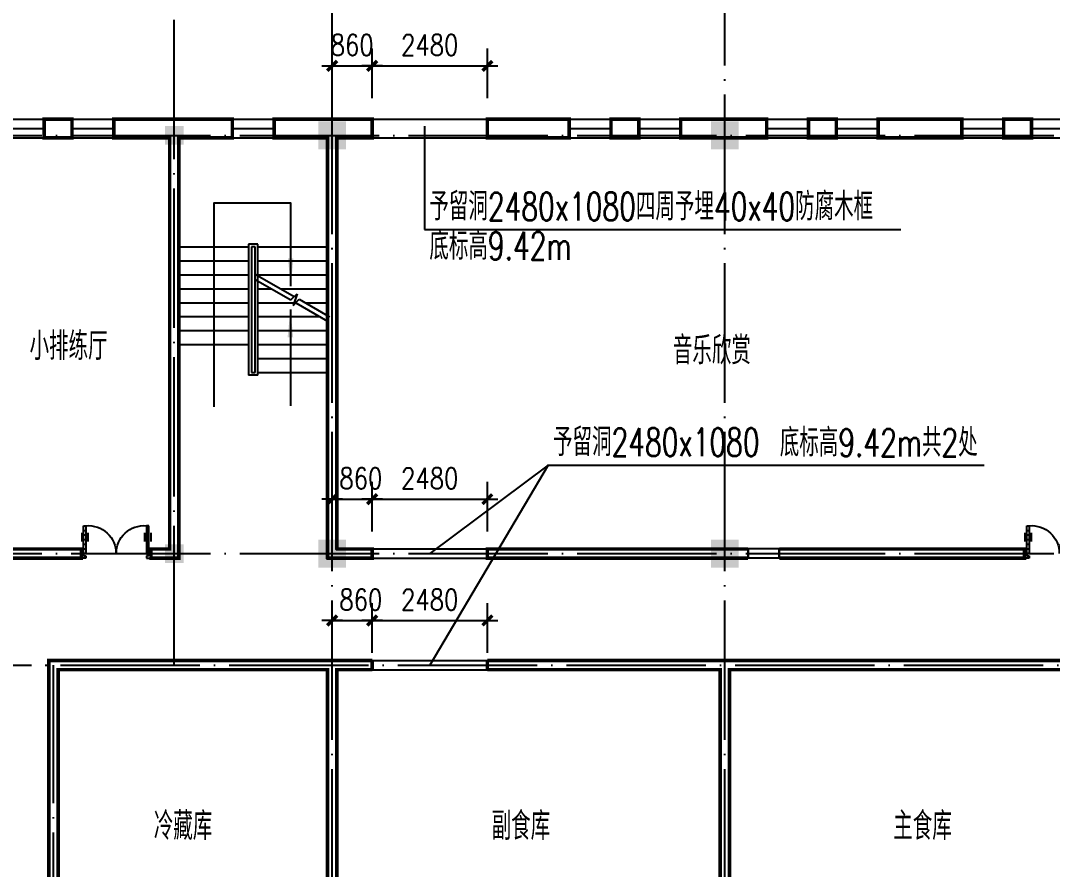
# Model space of a CAD drawing. Extents: x -55219 to 470149, y 494712 to 780039.
# Drawn here: x 120154 to 142360, y 752294 to 770561 of the extents above; entities that cross this region are included whole.
import ezdxf
from ezdxf.enums import TextEntityAlignment as Align

# ---------------------------------------------------------------- set-up
doc = ezdxf.new("R2010")
doc.units = 0
doc.header["$LTSCALE"] = 1500
doc.header["$MEASUREMENT"] = 0
doc.linetypes.add('DOTE', pattern=[2.42, 2, -0.2, 0.02, -0.2])
doc.layers.get('0').update_dxf_attribs({"linetype": 'CONTINUOUS'})
doc.layers.get('DEFPOINTS').update_dxf_attribs({"linetype": 'CONTINUOUS'})
for name, color, linetype in [('COLUMN', 7, 'CONTINUOUS'), ('DOTE', 1, 'DOTE'), ('LVTRY', 6, 'CONTINUOUS'), ('PUB_DIM', 3, 'CONTINUOUS'), ('PUB_TEXT', 7, 'CONTINUOUS'), ('PUB_WALL', 255, 'CONTINUOUS'), ('STAIR', 2, 'CONTINUOUS'), ('WALL', 255, 'CONTINUOUS'), ('WINDOW', 2, 'CONTINUOUS'), ('WINDOW_TEXT', 7, 'CONTINUOUS')]:
    doc.layers.add(name, color=color, linetype=linetype)
doc.styles.add('_HZTXT', font='txt.shx', dxfattribs={"width": 0.8, "bigfont": 'hztxt.shx'})
doc.styles.add('DIM_FONT', font='SIMPLEX.shx', dxfattribs={"width": 0.8})
doc.styles.add('SIMPLEX', font='SIMPLEX.SHX')
doc.dimstyles.new('DIMN150', dxfattribs={"dimscale": 1.5, "dimtxt": 300, "dimasz": 1, "dimexe": 250, "dimexo": 300, "dimgap": 150, "dimtad": 1, "dimdec": 0, "dimzin": 0, "dimdsep": 46, "dimtxsty": 'DIM_FONT', "dimblk": '_DIMX', "dimcen": 0.09, "dimclrt": 7, "dimadec": 0, "dimazin": 0, "dimtfac": 1, "dimtdec": 0, "dimtix": 1, "dimtmove": 2, "dimatfit": 3, "dimldrblk": '_DIMX', "dimfxl": 1, "dimtolj": 1, "dimtzin": 0, "dimarcsym": 0})

# ---------------------------------------------------------------- blocks, each defined once
blk = doc.blocks.new('_WBLK')
for p, q in [((-0.5, 0.5), (0.5, 0.5)), ((-0.5, 0), (0.5, 0)), ((-0.5, -0.5), (0.5, -0.5))]:
    blk.add_line(p, q)
at = {"layer": 'WINDOW_TEXT', "style": 'SIMPLEX', "flags": 9}
blk.add_attdef('A', text='', height=1, dxfattribs=at).set_placement((0, 1.5), align=Align.MIDDLE)
blk = doc.blocks.new('_FZH')
blk.add_solid([(0.5, 0.5), (0.5, -0.5), (-0.5, 0.5), (-0.5, -0.5)])
blk = doc.blocks.new('M_A21OEG')
for p, q in [((-0.495, 0.3), (-0.495, 0.172)), ((-0.467, 0), (-0.467, 0.4)), ((-0.467, 0), (-0.467, 0.4)), ((-0.467, 0.4), (-0.433, 0.4)), ((-0.467, 0), (-0.467, 0.4)), ((-0.467, 0.333), (-0.433, 0.333)), ((-0.433, 0.4), (-0.433, 0)), ((-0.433, 0.4), (-0.433, 0)), ((-0.405, 0.3), (-0.405, 0.172)), ((0.405, 0.3), (0.405, 0.172)), ((0.433, 0.4), (0.433, 0)), ((0.467, 0.4), (0.433, 0.4)), ((0.467, 0.333), (0.433, 0.333)), ((0.467, 0), (0.467, 0.4)), ((0.495, 0.3), (0.495, 0.172)), ((-0.467, 0.267), (-0.433, 0.267)), ((-0.467, 0.2), (-0.433, 0.2)), ((0.467, 0.267), (0.433, 0.267)), ((0.467, 0.2), (0.433, 0.2)), ((-0.5, 0), (-0.467, 0)), ((-0.5, -0.067), (-0.5, 0)), ((-0.5, -0.067), (-0.5, 0)), ((-0.467, 0.133), (-0.433, 0.133)), ((-0.467, 0.067), (-0.433, 0.067)), ((-0.467, 0), (-0.467, -0.033)), ((-0.433, 0), (-0.467, 0)), ((-0.433, 0), (-0.467, 0)), ((-0.467, 0), (-0.467, -0.033)), ((-0.433, 0), (-0.467, 0)), ((0.467, 0.133), (0.433, 0.133)), ((0.467, 0.067), (0.433, 0.067)), ((0.433, 0), (0.467, 0)), ((0.467, 0), (0.467, -0.033)), ((0.5, 0), (0.467, 0)), ((0.5, -0.067), (0.5, 0)), ((-0.433, -0.067), (-0.5, -0.067)), ((-0.467, -0.033), (-0.433, -0.033)), ((-0.433, -0.033), (-0.433, -0.067)), ((0.467, -0.033), (0.433, -0.033)), ((0.433, -0.033), (0.433, -0.067)), ((0.433, -0.067), (0.5, -0.067))]:
    blk.add_line(p, q)
for centre, start, end in [((-0.4, 0.001), 359.8007, 94.7805), ((0.4, 0.001), 85.2195, 180.1993)]:
    blk.add_arc(centre, 0.4, start, end)
blk = doc.blocks.new('_ARROW')
blk.add_solid([(0, 0), (-1, 0.1), (-1, -0.1)])
blk = doc.blocks.new('_DIMX')
blk.add_line((-150, 0), (150, 0))
at = {"const_width": 50}
blk.add_lwpolyline([(-70, -70), (70, 70)], dxfattribs=at)
blk = doc.blocks.new('*D1218')
at = {"color": 0, "linetype": 'ByBlock'}
for p, q in [((126860, 768890), (126860, 769962)), ((127720, 768890), (127720, 769962)), ((126859, 769587), (126857, 769587)), ((126860, 769587), (127720, 769587)), ((127722, 769587), (127723, 769587))]:
    blk.add_line(p, q, dxfattribs=at)
at = {"layer": 'DEFPOINTS', "color": 0, "linetype": 'ByBlock'}
for p in [(127720, 769587), (126860, 768440), (127720, 768440)]:
    blk.add_point(p, dxfattribs=at)
at = {"color": 0, "linetype": 'ByBlock', "xscale": 1.5, "yscale": 1.5, "zscale": 1.5}
blk.add_blockref('_DIMX', (126860, 769587), dxfattribs=at)
at = {"color": 0, "linetype": 'ByBlock', "xscale": 1.5, "yscale": 1.5, "zscale": 1.5, "rotation": 180}
blk.add_blockref('_DIMX', (127720, 769587), dxfattribs=at)
at = {"color": 7, "linetype": 'ByBlock', "insert": (127290, 770037), "char_height": 450, "attachment_point": 5, "style": 'DIM_FONT'}
blk.add_mtext('\\A1;860', dxfattribs=at)
blk = doc.blocks.new('*D1219')
at = {"color": 0, "linetype": 'ByBlock'}
for p, q in [((127720, 768890), (127720, 769962)), ((130200, 768890), (130200, 769962)), ((127722, 769587), (130199, 769587))]:
    blk.add_line(p, q, dxfattribs=at)
at = {"layer": 'DEFPOINTS', "color": 0, "linetype": 'ByBlock'}
for p in [(130200, 769587), (127720, 768440), (130200, 768440)]:
    blk.add_point(p, dxfattribs=at)
at = {"color": 0, "linetype": 'ByBlock', "xscale": 1.5, "yscale": 1.5, "zscale": 1.5, "rotation": 180}
blk.add_blockref('_DIMX', (127720, 769587), dxfattribs=at)
at = {"color": 0, "linetype": 'ByBlock', "xscale": 1.5, "yscale": 1.5, "zscale": 1.5}
blk.add_blockref('_DIMX', (130200, 769587), dxfattribs=at)
at = {"color": 7, "linetype": 'ByBlock', "insert": (128960, 770037), "char_height": 450, "attachment_point": 5, "style": 'DIM_FONT'}
blk.add_mtext('\\A1;2480', dxfattribs=at)
blk = doc.blocks.new('*D1221')
at = {"color": 0, "linetype": 'ByBlock'}
for p, q in [((127720, 759566), (127720, 760637)), ((130200, 759566), (130200, 760637)), ((127722, 760262), (130199, 760262))]:
    blk.add_line(p, q, dxfattribs=at)
at = {"layer": 'DEFPOINTS', "color": 0, "linetype": 'ByBlock'}
for p in [(130200, 760262), (127720, 759116), (130200, 759116)]:
    blk.add_point(p, dxfattribs=at)
at = {"color": 0, "linetype": 'ByBlock', "xscale": 1.5, "yscale": 1.5, "zscale": 1.5, "rotation": 180}
blk.add_blockref('_DIMX', (127720, 760262), dxfattribs=at)
at = {"color": 0, "linetype": 'ByBlock', "xscale": 1.5, "yscale": 1.5, "zscale": 1.5}
blk.add_blockref('_DIMX', (130200, 760262), dxfattribs=at)
at = {"color": 7, "linetype": 'ByBlock', "insert": (128960, 760712), "char_height": 450, "attachment_point": 5, "style": 'DIM_FONT'}
blk.add_mtext('\\A1;2480', dxfattribs=at)
blk = doc.blocks.new('*D1220')
at = {"color": 0, "linetype": 'ByBlock'}
for p, q in [((126860, 759566), (126860, 760637)), ((127720, 759566), (127720, 760637)), ((126862, 760262), (127719, 760262))]:
    blk.add_line(p, q, dxfattribs=at)
at = {"layer": 'DEFPOINTS', "color": 0, "linetype": 'ByBlock'}
for p in [(127720, 760262), (126860, 759116), (127720, 759116)]:
    blk.add_point(p, dxfattribs=at)
at = {"color": 0, "linetype": 'ByBlock', "xscale": 1.5, "yscale": 1.5, "zscale": 1.5, "rotation": 180}
blk.add_blockref('_DIMX', (126860, 760262), dxfattribs=at)
at = {"color": 0, "linetype": 'ByBlock', "xscale": 1.5, "yscale": 1.5, "zscale": 1.5}
blk.add_blockref('_DIMX', (127720, 760262), dxfattribs=at)
at = {"color": 7, "linetype": 'ByBlock', "insert": (127478, 760712), "char_height": 450, "attachment_point": 5, "style": 'DIM_FONT'}
blk.add_mtext('\\A1;860', dxfattribs=at)
blk = doc.blocks.new('*D1223')
at = {"color": 0, "linetype": 'ByBlock'}
for p, q in [((126860, 756955), (126860, 758026)), ((127720, 756955), (127720, 758026)), ((126862, 757651), (127719, 757651))]:
    blk.add_line(p, q, dxfattribs=at)
at = {"layer": 'DEFPOINTS', "color": 0, "linetype": 'ByBlock'}
for p in [(127720, 757651), (126860, 756505), (127720, 756505)]:
    blk.add_point(p, dxfattribs=at)
at = {"color": 0, "linetype": 'ByBlock', "xscale": 1.5, "yscale": 1.5, "zscale": 1.5, "rotation": 180}
blk.add_blockref('_DIMX', (126860, 757651), dxfattribs=at)
at = {"color": 0, "linetype": 'ByBlock', "xscale": 1.5, "yscale": 1.5, "zscale": 1.5}
blk.add_blockref('_DIMX', (127720, 757651), dxfattribs=at)
at = {"color": 7, "linetype": 'ByBlock', "insert": (127478, 758101), "char_height": 450, "attachment_point": 5, "style": 'DIM_FONT'}
blk.add_mtext('\\A1;860', dxfattribs=at)
blk = doc.blocks.new('*D1222')
at = {"color": 0, "linetype": 'ByBlock'}
for p, q in [((127720, 756955), (127720, 758026)), ((130200, 756955), (130200, 758026)), ((127722, 757651), (130199, 757651))]:
    blk.add_line(p, q, dxfattribs=at)
at = {"layer": 'DEFPOINTS', "color": 0, "linetype": 'ByBlock'}
for p in [(130200, 757651), (127720, 756505), (130200, 756505)]:
    blk.add_point(p, dxfattribs=at)
at = {"color": 0, "linetype": 'ByBlock', "xscale": 1.5, "yscale": 1.5, "zscale": 1.5, "rotation": 180}
blk.add_blockref('_DIMX', (127720, 757651), dxfattribs=at)
at = {"color": 0, "linetype": 'ByBlock', "xscale": 1.5, "yscale": 1.5, "zscale": 1.5}
blk.add_blockref('_DIMX', (130200, 757651), dxfattribs=at)
at = {"color": 7, "linetype": 'ByBlock', "insert": (128960, 758101), "char_height": 450, "attachment_point": 5, "style": 'DIM_FONT'}
blk.add_mtext('\\A1;2480', dxfattribs=at)

msp = doc.modelspace()

# ---------------------------------------------------------------- linework, layer by layer
at = {"layer": 'DOTE'}
for p, q in [((123460.5, 756690.4), (123460.5, 770865.1)), ((126860.5, 700628.4), (126860.5, 770865.1)), ((135310.5, 700628.4), (135310.5, 770865.1)), ((99460.5, 768090.4), (171810.5, 768090.4)), ((99460.5, 759090.4), (180472.7, 759090.4)), ((99234.7, 756690.4), (161210.5, 756690.4)), ((120860.5, 750090.4), (120860.5, 756690.4))]:
    msp.add_line(p, q, dxfattribs=at)
at = {"layer": 'LVTRY'}
for p, q in [((127720.5, 768440.4), (130200.5, 768440.4)), ((128849.3, 768286.9), (128849.3, 766066)), ((127720.5, 768040.4), (130200.5, 768040.4)), ((128849.3, 766066), (139097.9, 766066)), ((131510.6, 760993.8), (128960.5, 759090.4)), ((131510.6, 760993.8), (128960.5, 756690.4)), ((131510.6, 760993.8), (140894, 760993.8)), ((127720.5, 759190.4), (130200.5, 759190.4)), ((127720.5, 758990.4), (130200.5, 758990.4)), ((127720.5, 756790.4), (130200.5, 756790.4)), ((127720.5, 756590.4), (130200.5, 756590.4))]:
    msp.add_line(p, q, dxfattribs=at)
at = {"layer": 'LVTRY', "const_width": 50}
for points in [[(135810.5, 759190.4), (135810.5, 758990.4)], [(136480.5, 758990.4), (136480.5, 759190.4)]]:
    msp.add_lwpolyline(points, dxfattribs=at)
at = {"layer": 'PUB_DIM'}
for points in [[(125967.1, 764847.5), (125967.1, 766631.2), (124310.5, 766631.2), (124310.5, 762246.4)], [(125960.4, 764347.3), (125960.4, 762272.2)]]:
    msp.add_lwpolyline(points, dxfattribs=at)
at = {"layer": 'PUB_WALL', "const_width": 75}
for points in [[(119760.5, 768440.4), (117410.5, 768440.4), (117410.5, 768040.4), (118360.5, 768040.4), (118360.5, 759190.4), (117960.5, 759190.4), (117960.5, 758990.4), (121460.5, 758990.4), (121460.5, 759190.4), (118560.5, 759190.4), (118560.5, 768040.4), (119760.5, 768040.4), (119760.5, 768440.4)], [(119760.5, 768440.4), (119760.5, 768040.4), (118560.5, 768040.4), (118560.5, 759190.4), (121460.5, 759190.4), (121460.5, 758990.4), (117960.5, 758990.4), (117960.5, 759190.4), (118360.5, 759190.4), (118360.5, 768040.4), (118360.5, 767790.4)], [(125610.5, 768440.4), (127720.5, 768440.4), (127720.5, 768040.4), (126960.5, 768040.4), (126960.5, 759190.9), (126961, 759190.4), (127720.5, 759190.4), (127720.5, 758990.4), (126761, 758990.4), (126760.5, 758990.9), (126760.5, 768040.4), (125610.5, 768040.4), (125610.5, 768440.4)], [(125610.5, 768440.4), (127720.5, 768440.4), (127720.5, 768040.4), (126960.5, 768040.4), (126960.5, 759190.9), (126961, 759190.4), (127720.5, 759190.4), (127720.5, 758990.4), (126761, 758990.4), (126760.5, 758990.9), (126760.5, 768040.4), (125610.5, 768040.4), (125610.5, 768440.4)], [(134360.5, 768440.4), (136210.5, 768440.4), (136210.5, 768040.4), (134360.5, 768040.4), (134360.5, 768440.4)], [(134360.5, 768440.4), (136210.5, 768440.4), (136210.5, 768040.4), (134360.5, 768040.4), (134360.5, 768440.4)], [(135810.5, 759190.4), (130200.5, 759190.4), (130200.5, 758990.4), (135810.5, 758990.4)], [(135810.5, 759190.4), (130200.5, 759190.4), (130200.5, 758990.4), (135810.5, 758990.4)], [(136480.5, 758990.4), (141760.5, 758990.4), (141760.5, 759190.4), (136480.5, 759190.4)], [(136480.5, 758990.4), (141760.5, 758990.4), (141760.5, 759190.4), (136480.5, 759190.4)], [(126360.5, 750190.4), (126760.5, 750190.4), (126760.5, 756590.4), (120960.5, 756590.4), (120960.5, 750190.4), (124860.5, 750190.4), (124860.5, 749990.4), (120360.5, 749990.4), (120360.5, 750190.4), (120760.5, 750190.4), (120760.5, 756790.4), (127720.5, 756790.4)], [(126360.5, 750190.4), (126760.5, 750190.4), (126760.5, 756590.4), (120960.5, 756590.4), (120960.5, 750190.4), (124860.5, 750190.4), (124860.5, 749990.4), (120360.5, 749990.4), (120360.5, 750190.4), (120760.5, 750190.4), (120760.5, 756790.4), (127720.5, 756790.4)], [(130200.5, 756790.4), (135410.5, 756790.4), (139410.5, 756790.4), (143860.5, 756790.4), (147860.5, 756790.4), (152110.5, 756790.4)], [(130200.5, 756790.4), (135410.5, 756790.4), (139410.5, 756790.4), (143860.5, 756790.4), (147860.5, 756790.4), (152110.5, 756790.4)], [(126360.5, 750190.4), (126360.5, 749990.4), (128110.5, 749990.4), (128110.5, 750190.4), (126960.5, 750190.4), (126960.5, 756590.4), (127720.5, 756590.4)], [(127720.5, 756590.4), (126960.5, 756590.4), (126960.5, 750190.4), (128110.5, 750190.4), (128110.5, 749990.4), (126360.5, 749990.4), (126360.5, 750190.4)], [(143260.5, 750190.4), (143660.5, 750190.4), (143660.5, 756590.4), (135410.5, 756590.4), (135410.5, 750190.4), (135810.5, 750190.4), (135810.5, 749990.4), (135210.5, 749990.4), (134810.5, 749990.4), (134810.5, 750190.4), (135210.5, 750190.4), (135210.5, 756590.4), (130200.5, 756590.4)], [(130200.5, 756590.4), (135210.5, 756590.4), (135210.5, 750190.4), (134810.5, 750190.4), (134810.5, 749990.4), (135210.5, 749990.4), (135810.5, 749990.4), (135810.5, 750190.4), (135410.5, 750190.4), (135410.5, 756590.4), (143660.5, 756590.4), (143660.5, 750190.4), (143260.5, 750190.4)]]:
    msp.add_lwpolyline(points, dxfattribs=at)
for points in [[(120660.5, 768040.4), (120660.5, 768440.4), (121260.5, 768440.4), (121260.5, 768040.4)], [(120660.5, 768440.4), (121260.5, 768440.4), (121260.5, 768040.4), (120660.5, 768040.4)], [(122160.5, 768040.4), (123360.5, 768040.4), (123360.5, 759190.4), (122960.5, 759190.4), (122960.5, 758990.4), (123560.5, 758990.4), (123560.5, 768040.4), (124710.5, 768040.4), (124710.5, 768440.4), (122160.5, 768440.4)], [(122960.5, 758990.4), (122960.5, 759190.4), (123360.5, 759190.4), (123360.5, 768040.4), (122160.5, 768040.4), (122160.5, 768440.4), (124710.5, 768440.4), (124710.5, 768040.4), (123560.5, 768040.4), (123560.5, 758990.4)], [(130200.5, 768040.4), (130200.5, 768440.4), (131960.5, 768440.4), (131960.5, 768040.4)], [(130200.5, 768440.4), (131960.5, 768440.4), (131960.5, 768040.4), (130200.5, 768040.4)], [(132860.5, 768040.4), (132860.5, 768440.4), (133460.5, 768440.4), (133460.5, 768040.4)], [(132860.5, 768440.4), (133460.5, 768440.4), (133460.5, 768040.4), (132860.5, 768040.4)], [(137110.5, 768040.4), (137110.5, 768440.4), (137710.5, 768440.4), (137710.5, 768040.4)], [(137110.5, 768440.4), (137710.5, 768440.4), (137710.5, 768040.4), (137110.5, 768040.4)], [(138610.5, 768040.4), (138610.5, 768440.4), (140410.5, 768440.4), (140410.5, 768040.4)], [(138610.5, 768440.4), (140410.5, 768440.4), (140410.5, 768040.4), (138610.5, 768040.4)], [(141310.5, 768040.4), (141310.5, 768440.4), (141910.5, 768440.4), (141910.5, 768040.4)], [(141310.5, 768440.4), (141910.5, 768440.4), (141910.5, 768040.4), (141310.5, 768040.4)]]:
    msp.add_lwpolyline(points, close=True, dxfattribs=at)
at = {"layer": 'STAIR'}
for p, q in [((123560.5, 765690.4), (125060.5, 765690.4)), ((125060.5, 765750.4), (125060.5, 762930.4)), ((125260.5, 765750.4), (125060.5, 765750.4)), ((125120.5, 765690.4), (125120.5, 762990.4)), ((125200.5, 765690.4), (125120.5, 765690.4)), ((125200.5, 762990.4), (125200.5, 765690.4)), ((125260.5, 762930.4), (125260.5, 765750.4)), ((125260.5, 765690.4), (126760.5, 765690.4)), ((123560.5, 765390.4), (125060.5, 765390.4)), ((125260.5, 765390.4), (126760.5, 765390.4)), ((123560.5, 765090.4), (125060.5, 765090.4)), ((125200.5, 765102.8), (126044.1, 764624)), ((125260.5, 765090.4), (126760.5, 765090.4)), ((123560.5, 764790.4), (125060.5, 764790.4)), ((125200.5, 764987.1), (125970, 764551.3)), ((125260.5, 764790.4), (125547.8, 764790.4)), ((125750.9, 764790.4), (126760.5, 764790.4)), ((125970, 764551.3), (126103.3, 764682.2)), ((126103.3, 764682.2), (126016.6, 764432)), ((126016.6, 764432), (126149.9, 764562.9)), ((126149.9, 764562.9), (126803.8, 764185.4)), ((123560.5, 764490.4), (125060.5, 764490.4)), ((125260.5, 764490.4), (126076.1, 764490.4)), ((126075.9, 764490.2), (126760.5, 764094.9)), ((126275.5, 764490.4), (126760.5, 764490.4)), ((123560.5, 764190.4), (125060.5, 764190.4)), ((125260.5, 764190.4), (126595.1, 764190.4)), ((123560.5, 763890.4), (125060.5, 763890.4)), ((125260.5, 763890.4), (126760.5, 763890.4)), ((123560.5, 763590.4), (125060.5, 763590.4)), ((125260.5, 763590.4), (126760.5, 763590.4)), ((125260.5, 763290.4), (126760.5, 763290.4)), ((125260.5, 762930.4), (125060.5, 762930.4)), ((125120.5, 762990.4), (125200.5, 762990.4)), ((125260.5, 762990.4), (126760.5, 762990.4))]:
    msp.add_line(p, q, dxfattribs=at)
at = {"layer": 'WALL'}
for p, q in [((120660.5, 768440.4), (120660.5, 768040.4)), ((120660.5, 768440.4), (121260.5, 768440.4)), ((121260.5, 768440.4), (121260.5, 768040.4)), ((122160.5, 768440.4), (122160.5, 768040.4)), ((122160.5, 768440.4), (124710.5, 768440.4)), ((124710.5, 768440.4), (124710.5, 768040.4)), ((125610.5, 768440.4), (125610.5, 768040.4)), ((125610.5, 768440.4), (127720.5, 768440.4)), ((130200.5, 768440.4), (131960.5, 768440.4)), ((131960.5, 768440.4), (131960.5, 768040.4)), ((132860.5, 768440.4), (132860.5, 768040.4)), ((132860.5, 768440.4), (133460.5, 768440.4)), ((133460.5, 768440.4), (133460.5, 768040.4)), ((134360.5, 768440.4), (134360.5, 768040.4)), ((134360.5, 768440.4), (136210.5, 768440.4)), ((136210.5, 768440.4), (136210.5, 768040.4)), ((137110.5, 768440.4), (137110.5, 768040.4)), ((137110.5, 768440.4), (137710.5, 768440.4)), ((137710.5, 768440.4), (137710.5, 768040.4)), ((138610.5, 768440.4), (138610.5, 768040.4)), ((138610.5, 768440.4), (140410.5, 768440.4)), ((140410.5, 768440.4), (140410.5, 768040.4)), ((141310.5, 768440.4), (141310.5, 768040.4)), ((141310.5, 768440.4), (141910.5, 768440.4)), ((141910.5, 768440.4), (141910.5, 768040.4)), ((120660.5, 768040.4), (121260.5, 768040.4)), ((122160.5, 768040.4), (123360.5, 768040.4)), ((123360.5, 768040.4), (123360.5, 759190.4)), ((123560.5, 768040.4), (123560.5, 758990.4)), ((123560.5, 768040.4), (124710.5, 768040.4)), ((125610.5, 768040.4), (126760.5, 768040.4)), ((126760.5, 768040.4), (126760.5, 758990.9)), ((126960.5, 768040.4), (127720.5, 768040.4)), ((126960.5, 768040.4), (126960.5, 759190.9)), ((130200.5, 768040.4), (131960.5, 768040.4)), ((132860.5, 768040.4), (133460.5, 768040.4)), ((134360.5, 768040.4), (136210.5, 768040.4)), ((137110.5, 768040.4), (137710.5, 768040.4)), ((138610.5, 768040.4), (140410.5, 768040.4)), ((141310.5, 768040.4), (141910.5, 768040.4)), ((121460.5, 759190.4), (118560.5, 759190.4)), ((121460.5, 759190.4), (121460.5, 758990.4)), ((122960.5, 759190.4), (122960.5, 758990.4)), ((123360.5, 759190.4), (122960.5, 759190.4)), ((126960.5, 759190.9), (126961, 759190.4)), ((127720.5, 759190.4), (126961, 759190.4)), ((127720.5, 759190.4), (127720.5, 758990.4)), ((141760.5, 759190.4), (130200.5, 759190.4)), ((130200.5, 759190.4), (130200.5, 758990.4)), ((141760.5, 759190.4), (141760.5, 758990.4)), ((121460.5, 758990.4), (117960.5, 758990.4)), ((123560.5, 758990.4), (122960.5, 758990.4)), ((126760.5, 758990.9), (126761, 758990.4)), ((127720.5, 758990.4), (126761, 758990.4)), ((141760.5, 758990.4), (130200.5, 758990.4)), ((120760.5, 756790.4), (135410.5, 756790.4)), ((120760.5, 756790.4), (120760.5, 750190.4)), ((139410.5, 756790.4), (135410.5, 756790.4)), ((143860.5, 756790.4), (139410.5, 756790.4)), ((120960.5, 756590.4), (120960.5, 750190.4)), ((120960.5, 756590.4), (126760.5, 756590.4)), ((126760.5, 756590.4), (126760.5, 750190.4)), ((126960.5, 756590.4), (135210.5, 756590.4)), ((126960.5, 756590.4), (126960.5, 750190.4)), ((135210.5, 756590.4), (135210.5, 750190.4)), ((135410.5, 756590.4), (143660.5, 756590.4)), ((135410.5, 756590.4), (135410.5, 750190.4))]:
    msp.add_line(p, q, dxfattribs=at)
at = {"layer": 'WALL', "const_width": 75}
for points in [[(127720.5, 756790.4), (127720.5, 756590.4)], [(130200.5, 756790.4), (130200.5, 756590.4)]]:
    msp.add_lwpolyline(points, dxfattribs=at)

# ---------------------------------------------------------------- block references
at = {"layer": 'COLUMN'}
for p, xscale, yscale, zscale in [((126860.5, 768090.4), 600, 600, 600), ((135310.5, 768090.4), 600, 600, 600), ((123460.5, 768090.4), 400, 400, 400), ((123460.5, 759090.4), 400, 400, 400), ((126860.5, 759090.4), 600, 600, 600), ((135310.5, 759090.4), 600, 600, 600)]:
    msp.add_blockref('_FZH', p, dxfattribs=dict(at, xscale=xscale, yscale=yscale, zscale=zscale))
at = {"layer": 'PUB_DIM', "xscale": 600, "yscale": 600, "zscale": 600}
for p, rotation in [((125967.1, 764847.5), 270), ((125960.4, 764347.3), 89.99999999999999)]:
    msp.add_blockref('_ARROW', p, dxfattribs=dict(at, rotation=rotation))
at = {"layer": 'WINDOW'}
for name, p, xscale, yscale, zscale in [('_WBLK', (120210.5, 768240.4), 900, 399.9999999998836, 900), ('_WBLK', (121710.5, 768240.4), 900, 399.9999999998253, 900), ('_WBLK', (125160.5, 768240.4), 900, 399.9999999998253, 900), ('_WBLK', (132410.5, 768240.4), 900, 399.9999999998253, 900), ('_WBLK', (133910.5, 768240.4), 900, 399.9999999998253, 900), ('_WBLK', (136660.5, 768240.4), 900, 399.9999999998836, 900), ('_WBLK', (138160.5, 768240.4), 900, 399.9999999998836, 900), ('_WBLK', (140860.5, 768240.4), 900, 399.9999999998836, 900), ('_WBLK', (142360.5, 768240.4), 900, 399.9999999998836, 900), ('M_A21OEG', (122210.5, 759090.4), -1500, 1500, 1500)]:
    msp.add_blockref(name, p, dxfattribs=dict(at, xscale=xscale, yscale=yscale, zscale=zscale))
at = {"layer": 'WINDOW', "xscale": 1500, "yscale": -1500, "zscale": 1500, "rotation": 180}
msp.add_blockref('M_A21OEG', (142510.5, 759090.4), dxfattribs=at)

# ---------------------------------------------------------------- texts
at = {"layer": 'PUB_TEXT', "style": '_HZTXT', "width": 0.7}
for s, p in [('予留洞2480x1080四周予埋40x40防腐木框', (128951, 766262.3)), ('底标高9.42m', (128951, 765412.3)), ('小排练厅', (120345.8, 763257.2)), ('音乐欣赏', (134191.4, 763164.1)), ('予留洞2480x1080', (131612.4, 761190)), ('底标高9.42m共2处', (136493.9, 761178.5)), ('冷藏库', (123020.7, 752928.5)), ('副食库', (130291.8, 752928.5)), ('主食库', (138935.8, 752928.5))]:
    msp.add_text(s, height=600, dxfattribs=at).set_placement(p)

# ---------------------------------------------------------------- dimensions: what is measured, and where the dimension line sits
at = {"layer": 'LVTRY'}
for base, p1, p2, picture, middle in [((127720.5, 769587), (126860.5, 768440.4), (127720.5, 768440.4), '*D1218', (127290.5, 770037)), ((130200.5, 769587), (127720.5, 768440.4), (130200.5, 768440.4), '*D1219', (128960.5, 770037)), ((130200.5, 760262.4), (127720.5, 759115.8), (130200.5, 759115.8), '*D1221', (128960.5, 760712.4)), ((130200.5, 757651.1), (127720.5, 756504.5), (130200.5, 756504.5), '*D1222', (128960.5, 758101.1))]:
    dim = msp.add_linear_dim(base=base, p1=p1, p2=p2, dimstyle='DIMN150', dxfattribs=at)
    dim.commit()
    dim.dimension.update_dxf_attribs({"geometry": picture, "text_midpoint": middle})
for base, p1, p2, picture, middle in [((127720.5, 760262.4), (126860.5, 759115.8), (127720.5, 759115.8), '*D1220', (127478.4, 760712.4)), ((127720.5, 757651.1), (126860.5, 756504.5), (127720.5, 756504.5), '*D1223', (127478.4, 758101.1))]:
    dim = msp.add_linear_dim(base=base, p1=p1, p2=p2, dimstyle='DIMN150', dxfattribs=at)
    dim.commit()
    dim.dimension.update_dxf_attribs({"geometry": picture, "text_midpoint": middle, "dimtype": 160})

doc.saveas('drawing.dxf')
